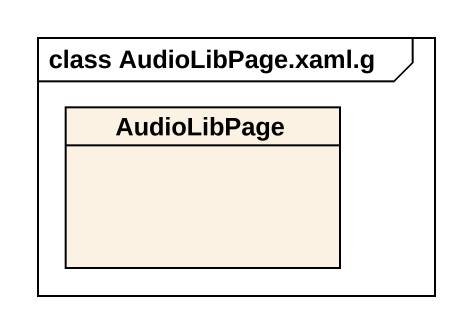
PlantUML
@startuml
mainframe class AudioLibPage.xaml.g
hide circle
hide empty members
class AudioLibPage
@enduml
